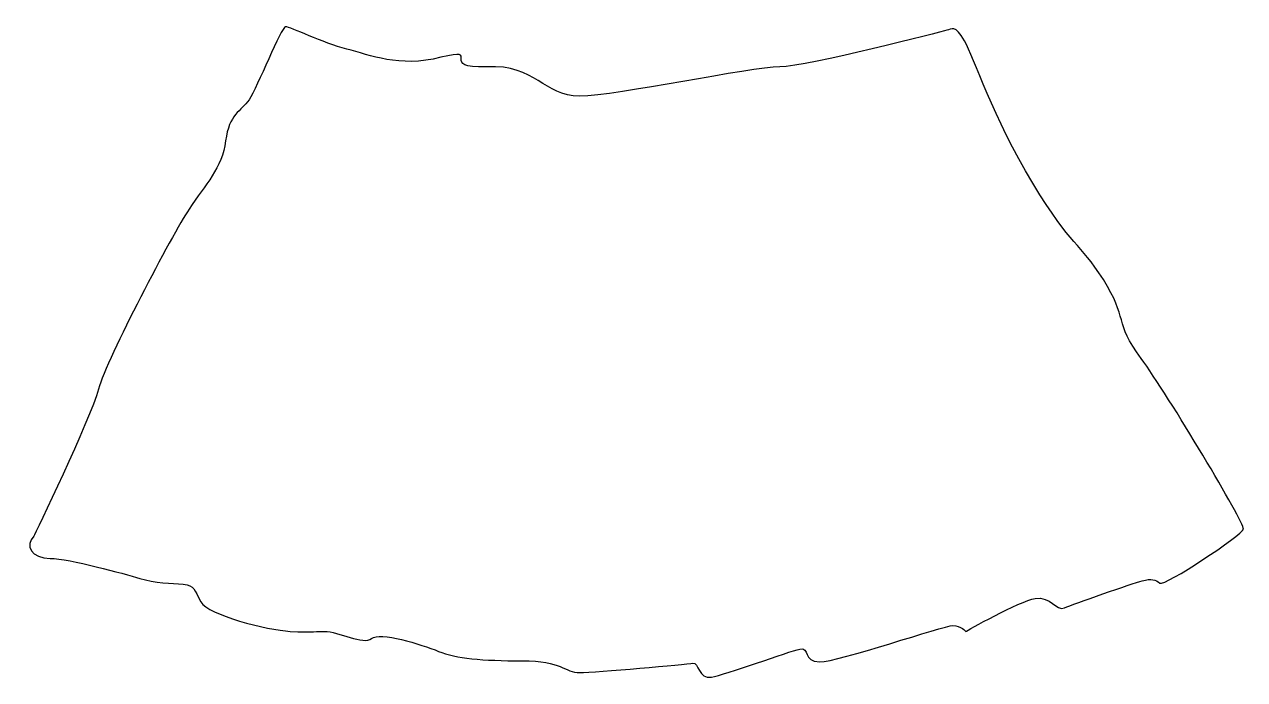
# Model space of a CAD drawing. Header units: centimetres. Extents: x -10.7 to 10.6, y -5.7 to 5.7.
import ezdxf

# ---------------------------------------------------------------- set-up
doc = ezdxf.new("R2010")
doc.units = ezdxf.units.CM
doc.header["$MEASUREMENT"] = 0
doc.layers.add('Camada 1', color=7, linetype='Continuous')

msp = doc.modelspace()

# ---------------------------------------------------------------- linework, layer by layer
at = {"layer": 'Camada 1'}
msp.add_open_spline([(-10.48904, -3.20273), (-10.48904, -3.20273), (-9.50617, -1.1757), (-9.36281, -0.64323), (-9.36281, -0.64323), (-9.21945, -0.11076), (-8.07268, 2.05962), (-7.78597, 2.48967), (-7.78597, 2.48967), (-7.49926, 2.91972), (-7.21256, 3.20643), (-7.15129, 3.67738), (-7.15129, 3.67738), (-7.0898, 4.14836), (-6.88493, 4.1893), (-6.74182, 4.39403), (-6.74182, 4.39403), (-6.5985, 4.59888), (-6.18879, 5.66359), (-6.10693, 5.66359), (-6.10693, 5.66359), (-6.02509, 5.66359), (-5.45169, 5.37691), (-5.04222, 5.27457), (-5.04222, 5.27457), (-4.63275, 5.17226), (-4.14118, 4.94696), (-3.40408, 5.13122), (-3.40408, 5.13122), (-2.66677, 5.3155), (-3.4656, 4.92649), (-2.60549, 4.96742), (-2.60549, 4.96742), (-1.74538, 5.00835), (-1.62262, 4.4554), (-0.98772, 4.4554), (-0.98772, 4.4554), (-0.35304, 4.4554), (2.00183, 4.96742), (2.49314, 4.96742), (2.49314, 4.96742), (2.98471, 4.96742), (5.31902, 5.58176), (5.40083, 5.60221), (5.40083, 5.60221), (5.48293, 5.62266), (5.54418, 5.70452), (5.70812, 5.41782), (5.70812, 5.41782), (5.87182, 5.13122), (6.19942, 4.08686), (6.8956, 2.94029), (6.8956, 2.94029), (7.5918, 1.79348), (7.69422, 1.93683), (8.12427, 1.26124), (8.12427, 1.26124), (8.55432, 0.58541), (8.30855, 0.52414), (8.77954, -0.11076), (8.77954, -0.11076), (9.25052, -0.74542), (10.58156, -2.97755), (10.56101, -3.07997), (10.56101, -3.07997), (10.54066, -3.18239), (9.18901, -4.08319), (9.10718, -4.0217), (9.10718, -4.0217), (9.02532, -3.96042), (8.96383, -3.93984), (8.80013, -3.98077), (8.80013, -3.98077), (8.63622, -4.0217), (7.59183, -4.39045), (7.44872, -4.45199), (7.44872, -4.45199), (7.30513, -4.51324), (7.20295, -4.24712), (6.93659, -4.28805), (6.93659, -4.28805), (6.67047, -4.32898), (5.72853, -4.86146), (5.72853, -4.86146), (5.72853, -4.86146), (5.72853, -4.86146), (5.64667, -4.75904), (5.50332, -4.75904), (5.50332, -4.75904), (5.35997, -4.75904), (3.49664, -5.39393), (3.18938, -5.39393), (3.18938, -5.39393), (2.88236, -5.39393), (3.02568, -5.1276), (2.84143, -5.1685), (2.84143, -5.1685), (2.65715, -5.2094), (1.53092, -5.61887), (1.3055, -5.6598), (1.3055, -5.6598), (1.08029, -5.70097), (1.08029, -5.39366), (0.9781, -5.41427), (0.9781, -5.41427), (0.87568, -5.43483), (-0.72153, -5.57797), (-0.98789, -5.57797), (-0.98789, -5.57797), (-1.25403, -5.57797), (-1.29494, -5.37337), (-1.99111, -5.37337), (-1.99111, -5.37337), (-2.68731, -5.37337), (-3.13792, -5.33244), (-3.44497, -5.20943), (-3.44497, -5.20943), (-3.75226, -5.08666), (-4.46878, -4.86148), (-4.61213, -4.98424), (-4.61213, -4.98424), (-4.75548, -5.10722), (-5.18554, -4.86145), (-5.43131, -4.86145), (-5.43131, -4.86145), (-5.67687, -4.86145), (-5.61559, -4.88182), (-6.02506, -4.86145), (-6.02506, -4.86145), (-6.43453, -4.84089), (-7.45833, -4.57475), (-7.58134, -4.34953), (-7.58134, -4.34953), (-7.70411, -4.12434), (-7.68376, -4.06283), (-7.88839, -4.04227), (-7.88839, -4.04227), (-8.09323, -4.02171), (-8.37993, -4.02171), (-8.64608, -3.93985), (-8.64608, -3.93985), (-8.91241, -3.85799), (-9.87473, -3.5919), (-10.20233, -3.5919), (-10.20233, -3.5919), (-10.52997, -3.59188), (-10.65273, -3.36666), (-10.48904, -3.20273)], degree=3, knots=[0, 0, 0, 0, 0.02631579, 0.02631579, 0.02631579, 0.02631579, 0.05263158, 0.05263158, 0.05263158, 0.05263158, 0.07894737, 0.07894737, 0.07894737, 0.07894737, 0.10526316, 0.10526316, 0.10526316, 0.10526316, 0.13157895, 0.13157895, 0.13157895, 0.13157895, 0.15789474, 0.15789474, 0.15789474, 0.15789474, 0.18421053, 0.18421053, 0.18421053, 0.18421053, 0.21052632, 0.21052632, 0.21052632, 0.21052632, 0.23684211, 0.23684211, 0.23684211, 0.23684211, 0.26315789, 0.26315789, 0.26315789, 0.26315789, 0.28947368, 0.28947368, 0.28947368, 0.28947368, 0.31578947, 0.31578947, 0.31578947, 0.31578947, 0.34210526, 0.34210526, 0.34210526, 0.34210526, 0.36842105, 0.36842105, 0.36842105, 0.36842105, 0.39473684, 0.39473684, 0.39473684, 0.39473684, 0.42105263, 0.42105263, 0.42105263, 0.42105263, 0.44736842, 0.44736842, 0.44736842, 0.44736842, 0.47368421, 0.47368421, 0.47368421, 0.47368421, 0.5, 0.5, 0.5, 0.5, 0.52631579, 0.52631579, 0.52631579, 0.52631579, 0.55263158, 0.55263158, 0.55263158, 0.55263158, 0.57894737, 0.57894737, 0.57894737, 0.57894737, 0.60526316, 0.60526316, 0.60526316, 0.60526316, 0.63157895, 0.63157895, 0.63157895, 0.63157895, 0.65789474, 0.65789474, 0.65789474, 0.65789474, 0.68421053, 0.68421053, 0.68421053, 0.68421053, 0.71052632, 0.71052632, 0.71052632, 0.71052632, 0.73684211, 0.73684211, 0.73684211, 0.73684211, 0.76315789, 0.76315789, 0.76315789, 0.76315789, 0.78947368, 0.78947368, 0.78947368, 0.78947368, 0.81578947, 0.81578947, 0.81578947, 0.81578947, 0.84210526, 0.84210526, 0.84210526, 0.84210526, 0.86842105, 0.86842105, 0.86842105, 0.86842105, 0.89473684, 0.89473684, 0.89473684, 0.89473684, 0.92105263, 0.92105263, 0.92105263, 0.92105263, 0.94736842, 0.94736842, 0.94736842, 0.94736842, 1, 1, 1, 1], dxfattribs=at)

doc.saveas('drawing.dxf')
